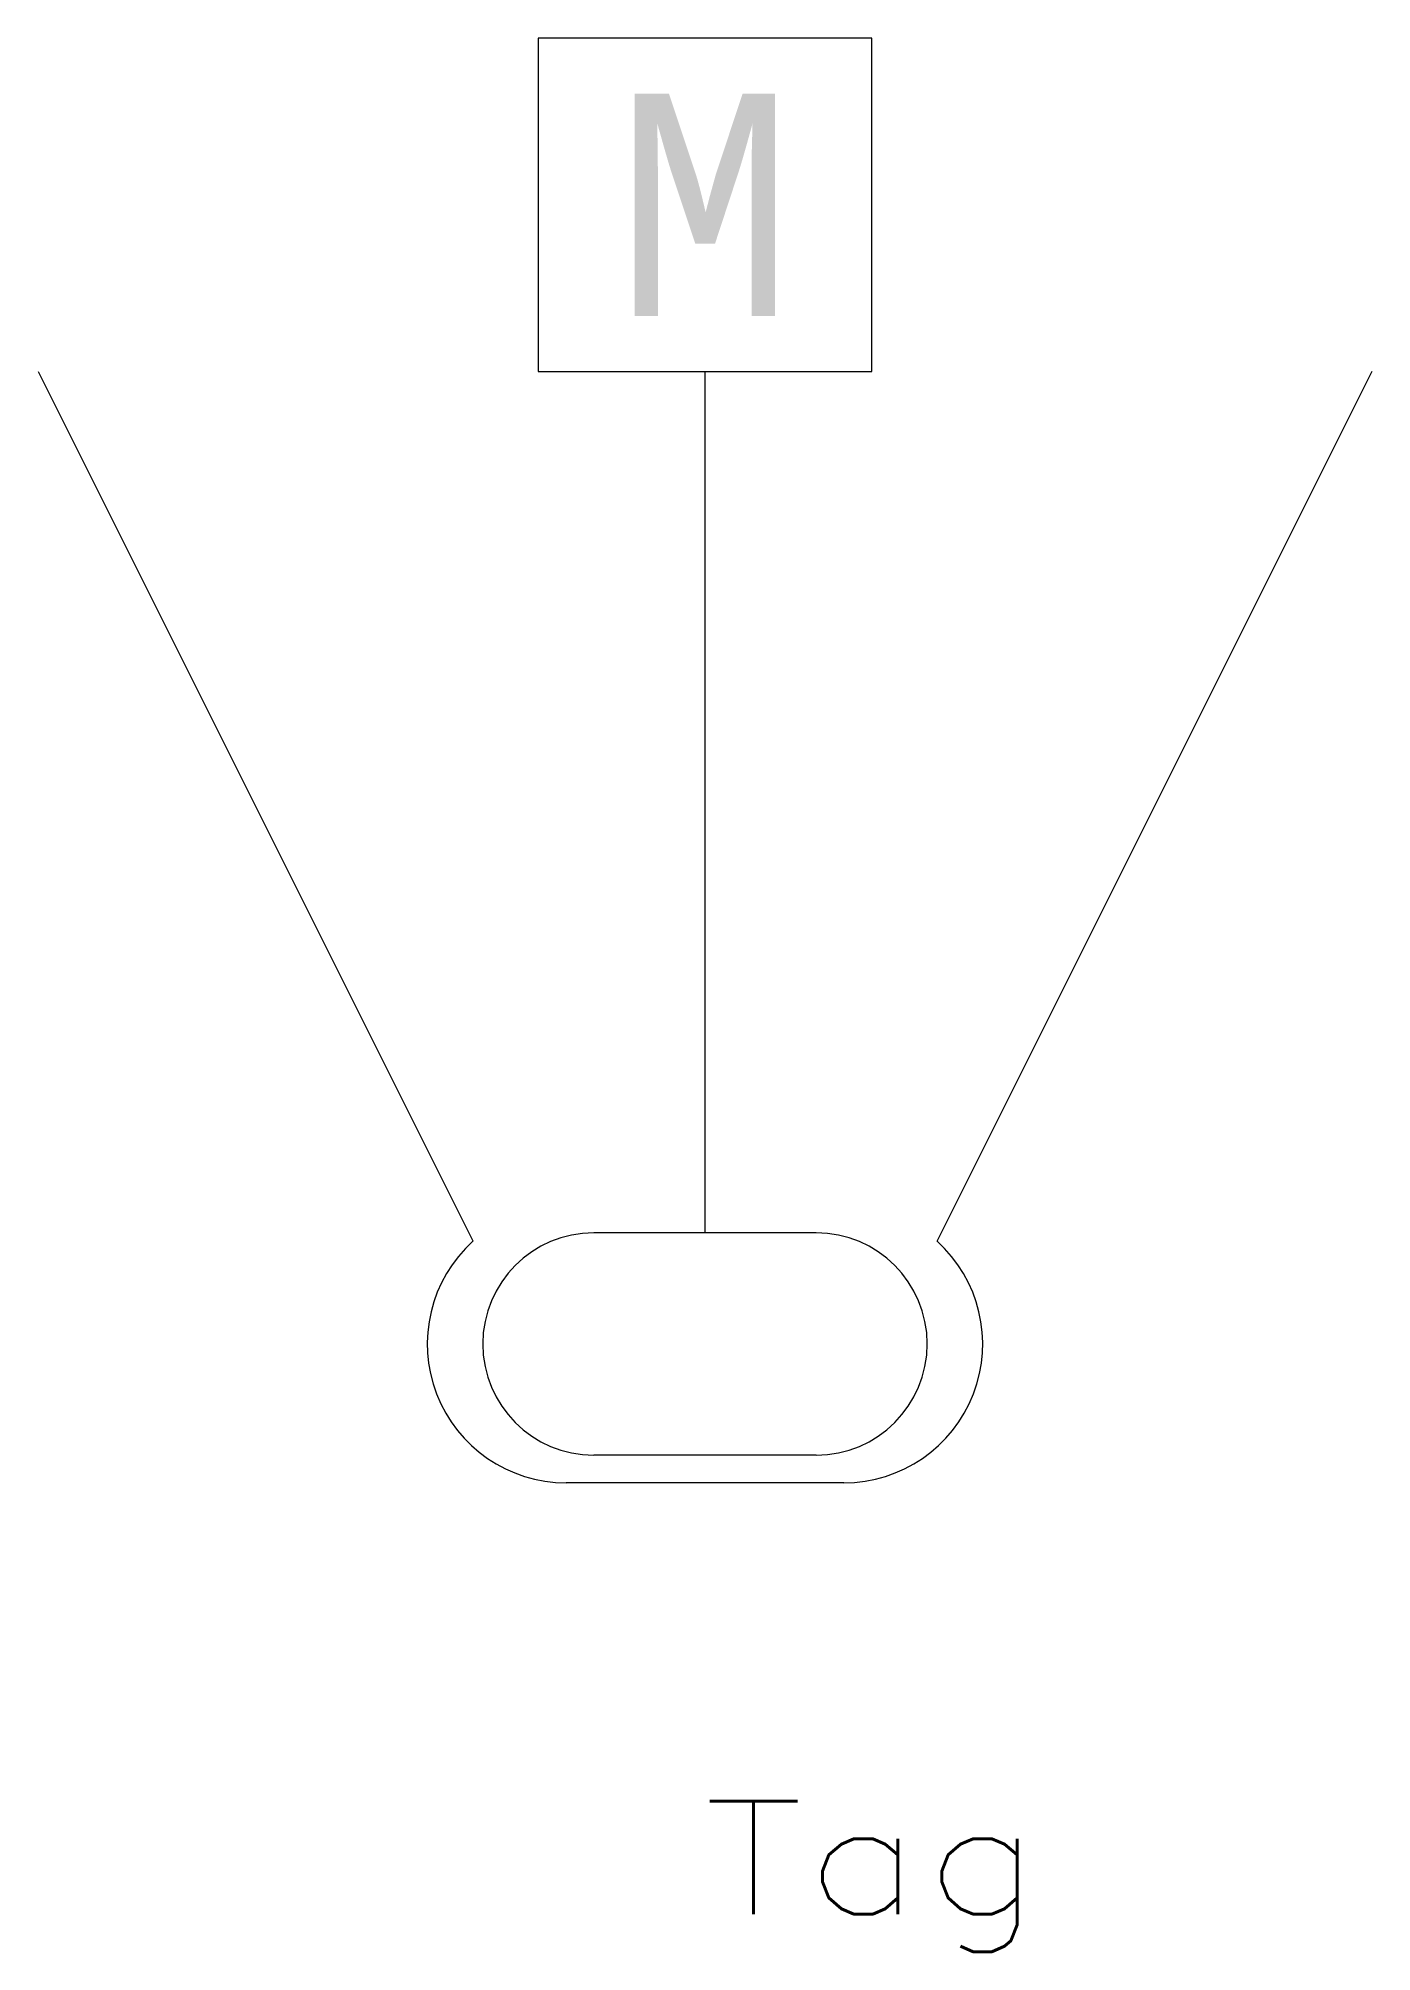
# Model space of a CAD drawing. Header units: inches. Extents: x -7.5 to 7.5, y -12.8 to 8.8.
import ezdxf
from ezdxf.enums import TextEntityAlignment as Align

# ---------------------------------------------------------------- set-up
doc = ezdxf.new("R2010")
doc.units = ezdxf.units.IN
doc.header["$MEASUREMENT"] = 0
doc.layers.get('0').update_dxf_attribs({"lineweight": 0})
doc.layers.add('1', color=7, linetype='Continuous', lineweight=0)
doc.styles.add('MONOTXT', font='MONOTXT.SHX')
doc.styles.get("Standard").update_dxf_attribs({"font": 'TXT.SHX'})

msp = doc.modelspace()

# ---------------------------------------------------------------- linework, layer by layer
at = {"layer": '1', "color": 7, "linetype": 'Continuous'}
for p, q in [((1.875, 8.75), (-1.875, 8.75)), ((-1.875, 8.75), (-1.875, 5)), ((1.875, 5), (1.875, 8.75)), ((-7.5, 5), (-2.61, -4.779)), ((-1.875, 5), (1.875, 5)), ((0, -4.688), (0, 5)), ((7.5, 5), (2.61, -4.779)), ((1.25, -4.688), (-1.25, -4.688)), ((1.25, -7.188), (-1.25, -7.188)), ((1.562, -7.5), (-1.562, -7.5))]:
    msp.add_line(p, q, dxfattribs=at)
for centre, radius, start, end in [((-1.25, -5.938), 1.25, 90, 270), ((1.25, -5.938), 1.25, -90, 90), ((-1.562, -5.938), 1.562, 132.1213, 270), ((1.562, -5.938), 1.562, -90, 47.8787)]:
    msp.add_arc(centre, radius, start, end, dxfattribs=at)

# ---------------------------------------------------------------- texts
at = {"color": 7, "linetype": 'Continuous', "width": 1.166667}
msp.add_text('Tag', height=1.27, dxfattribs=at).set_placement((-0.018, -12.351), (3.792, -12.351), align=Align.FIT)
at = {"layer": '1', "color": 7, "linetype": 'Continuous', "style": 'MONOTXT', "width": 0.7}
msp.add_text('M', height=2.5, dxfattribs=at).set_placement((-1, 5.625), (1, 5.625), align=Align.FIT)

doc.saveas('drawing.dxf')
